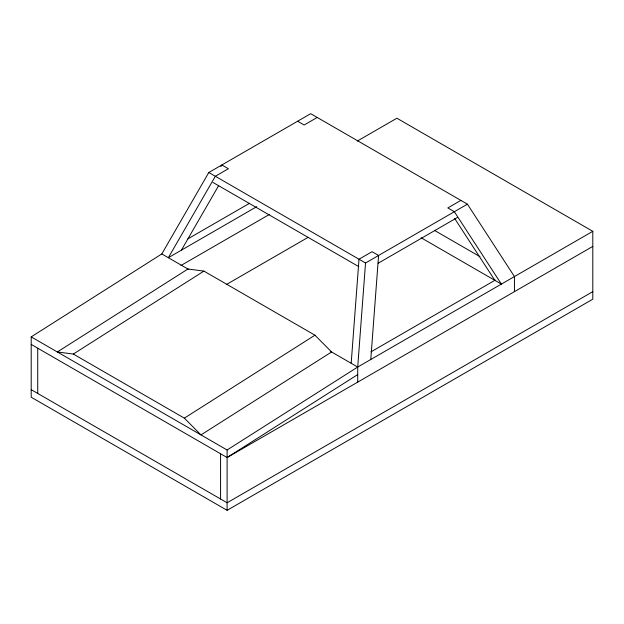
<?xml version="1.0" encoding="UTF-8"?>
<svg xmlns="http://www.w3.org/2000/svg" width="624" height="624" viewBox="0 0 624 624"><rect width="100%" height="100%" fill="white"/><g stroke="black" fill="none" stroke-linecap="round" stroke-linejoin="round"><path stroke-width="0.94" d="M351.179 363.277L359.003 259.217L372.06 251.683L378.589 255.45L370.773 359.51M357.708 382.13L357.708 367.045L365.531 262.993L467.415 204.173L514.433 276.565L514.433 291.642M357.287 141.079L396.895 118.217L592.8 231.317L592.8 299.185L227.105 510.315L31.2 397.207L31.2 336.882L161.803 253.945L208.806 172.505L310.69 113.685L467.415 204.173M220.896 166.647L221.863 164.962L228.4 168.737L215.335 176.272L168.332 257.712L256.807 206.63M181.397 250.169L218.704 185.523M73.32 354.05L203.923 271.105L314.941 335.197L331.594 351.967L200.983 434.912L184.337 418.142L73.32 354.05L57.322 351.967L187.925 269.022L203.923 271.105M184.337 418.142L314.941 335.197M227.105 510.315L227.105 449.99L357.708 367.045L592.8 231.317M31.2 344.425L227.105 457.532L357.708 374.587M317.218 117.452L304.153 124.995L297.625 121.228M187.925 238.859L249.436 203.346M180.976 265.496L269.451 214.414M226.473 284.466L308.209 237.284M460.879 200.398L447.821 207.94L454.35 211.708L501.376 284.099L421.106 237.76M378.16 263.242L457.306 217.542M370.96 351.858L495.308 280.067M227.105 457.532L592.8 246.402M592.8 291.642L227.105 502.772L31.2 389.672M434.561 230.443L479.965 256.659M208.806 172.505L365.531 262.993M213.018 182.481L358.792 266.635M161.803 253.945L188.713 269.474M330.806 351.515L357.708 367.045M31.2 336.882L227.105 449.99M454.693 218.517L494.848 280.332M220.576 453.765L220.576 499.005M37.729 348.2L37.729 393.44"/></g></svg>
